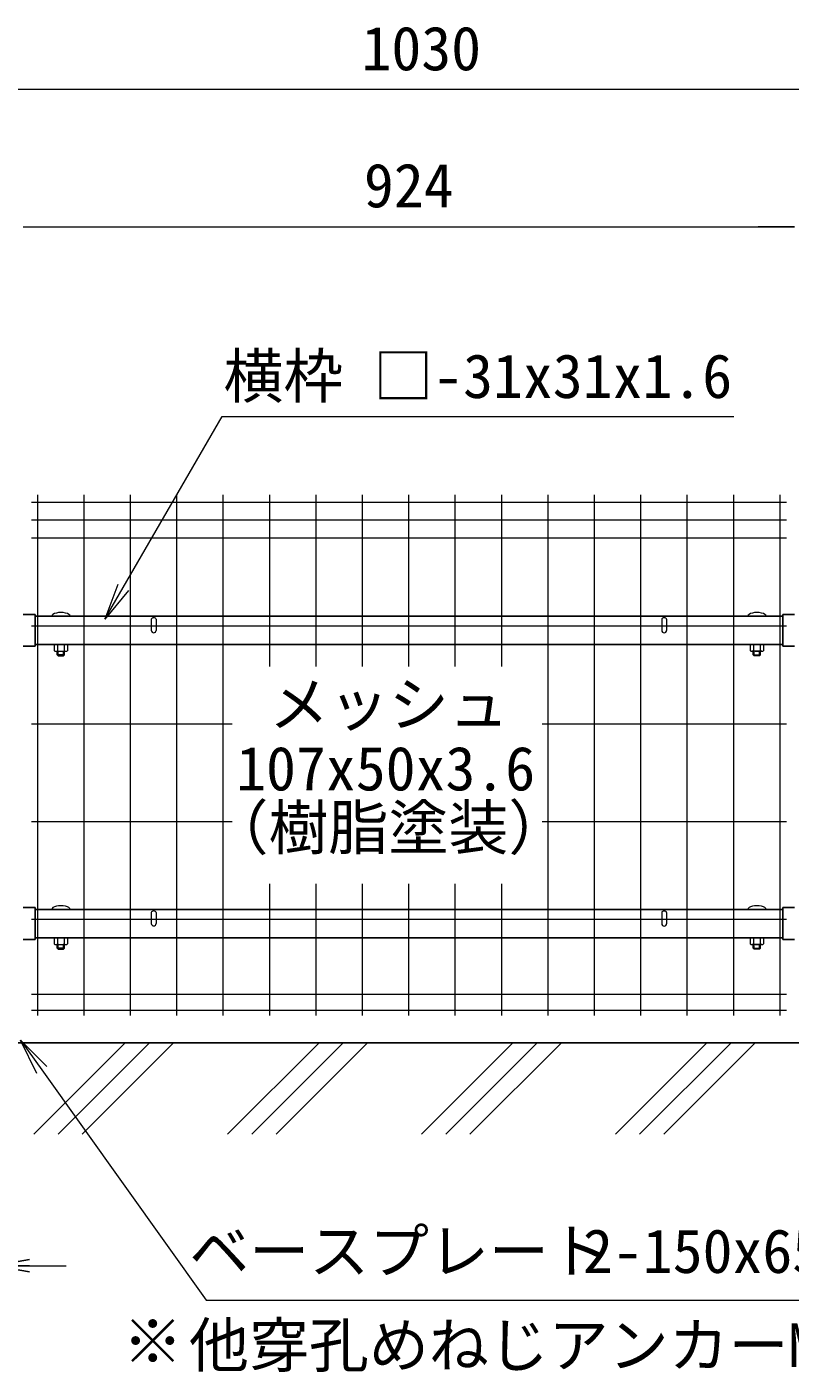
# Model space of a CAD drawing. Units: millimetres, scale not verified. Extents: x -1370 to 7030, y -2970 to 2970.
# Drawn here: x -463 to 373, y -367 to 1105 of the extents above; entities that cross this region are included whole.
import ezdxf
from ezdxf.enums import TextEntityAlignment as Align

# ---------------------------------------------------------------- set-up
doc = ezdxf.new("R2010")
doc.units = ezdxf.units.MM
doc.header["$LTSCALE"] = 20
for name, color, linetype, lineweight in [('0-2_D-STR1', 1, 'Continuous', 25), ('0-4_D-STR3', 3, 'Continuous', 13), ('0-5_D-STR-TXT', 7, 'Continuous', 13), ('0-7_D-STR2', 7, 'Continuous', 13), ('0-8_D-STR-DIM', 7, 'Continuous', 13), ('0-9_0', 7, 'Continuous', 25), ('0-C_D-DCR-HCH', 7, 'Continuous', 13), ('0-D_D-BGD', 7, 'Continuous', 25)]:
    doc.layers.add(name, color=color, linetype=linetype, lineweight=lineweight)
doc.styles.add('ＭＳ ゴシック', font='')
doc.styles.get('ＭＳ ゴシック').set_extended_font_data('MS Gothic')

# ---------------------------------------------------------------- blocks, each defined once
blk = doc.blocks.new('_Open')
at = {"layer": '0-9_0'}
blk.add_line((-20, 3.33), (0, 0), dxfattribs=at)
blk.add_lwpolyline([(-20, -3.33), (0, 0), (-20, 0)], dxfattribs=at)

msp = doc.modelspace()

# ---------------------------------------------------------------- linework, layer by layer
at = {"layer": '0-2_D-STR1'}
for p, q in [((-466.5, 462.09), (-453.5, 462.09)), ((-453.5, 462.09), (-453.5, 427.09)), ((-453.5, 460.09), (364.49, 460.09)), ((364.49, 462.09), (364.49, 427.09)), ((377.5, 462.09), (364.49, 462.09)), ((-466.5, 427.09), (-453.5, 427.09)), ((-453.5, 429.09), (364.49, 429.09)), ((377.5, 427.09), (364.49, 427.09)), ((-466.5, 141.09), (-453.5, 141.09)), ((-453.5, 141.09), (-453.5, 106.09)), ((-453.5, 139.09), (364.49, 139.09)), ((377.5, 141.09), (364.49, 141.09)), ((364.49, 141.09), (364.49, 106.09)), ((-466.5, 106.09), (-453.5, 106.09)), ((-453.5, 108.09), (364.49, 108.09)), ((377.5, 106.09), (364.49, 106.09))]:
    msp.add_line(p, q, dxfattribs=at)
at = {"layer": '0-4_D-STR3'}
for p, q in [((-326.38, 456.71), (-326.38, 444.54)), ((-321.18, 456.71), (-321.18, 444.54)), ((232.17, 456.71), (232.17, 444.54)), ((237.37, 456.71), (237.37, 444.54)), ((-432.58, 428.55), (-432.58, 422.3)), ((-418.81, 429.09), (-431.8, 429.09)), ((-430.76, 429.09), (-419.85, 429.09)), ((-428.94, 428.55), (-428.94, 422.3)), ((-421.67, 428.55), (-421.67, 422.3)), ((-418.03, 428.55), (-418.03, 422.3)), ((329.02, 428.55), (329.02, 422.3)), ((329.8, 429.09), (342.79, 429.09)), ((341.75, 429.09), (330.84, 429.09)), ((332.66, 428.55), (332.66, 422.3)), ((339.93, 428.55), (339.93, 422.3)), ((343.57, 428.55), (343.57, 422.3)), ((-430.76, 421.77), (-419.85, 421.77)), ((-428.3, 416.69), (-429.3, 417.69)), ((-428.3, 416.69), (-428.3, 421.77)), ((-428.3, 416.69), (-422.3, 416.69)), ((-421.3, 417.69), (-421.3, 421.77)), ((341.75, 421.77), (330.84, 421.77)), ((332.29, 417.69), (332.29, 421.77)), ((332.29, 417.69), (340.29, 417.69)), ((332.29, 417.69), (333.29, 416.69)), ((333.29, 416.69), (333.29, 421.77)), ((339.29, 416.69), (333.29, 416.69)), ((339.29, 416.69), (339.29, 421.77)), ((339.29, 416.69), (340.29, 417.69)), ((340.29, 417.69), (340.29, 421.77)), ((-326.38, 135.76), (-326.38, 123.59)), ((-321.18, 135.76), (-321.18, 123.59)), ((232.17, 135.71), (232.17, 123.54)), ((237.37, 135.71), (237.37, 123.54)), ((-432.58, 107.55), (-432.58, 101.3)), ((-418.81, 108.09), (-431.8, 108.09)), ((-430.76, 108.09), (-419.85, 108.09)), ((-428.94, 107.55), (-428.94, 101.3)), ((-421.67, 107.55), (-421.67, 101.3)), ((-418.03, 107.55), (-418.03, 101.3)), ((329.02, 107.55), (329.02, 101.3)), ((329.8, 108.09), (342.79, 108.09)), ((341.75, 108.09), (330.84, 108.09)), ((332.66, 107.55), (332.66, 101.3)), ((339.93, 107.55), (339.93, 101.3)), ((343.57, 107.55), (343.57, 101.3)), ((-430.76, 100.77), (-419.85, 100.77)), ((-421.3, 96.69), (-429.3, 96.69)), ((-428.3, 95.69), (-428.3, 100.77)), ((-428.3, 95.69), (-422.3, 95.69)), ((-422.3, 95.69), (-422.3, 100.77)), ((-421.3, 96.69), (-422.3, 95.69)), ((-421.3, 96.69), (-421.3, 100.77)), ((341.75, 100.77), (330.84, 100.77)), ((332.29, 96.69), (332.29, 100.77)), ((332.29, 96.69), (340.29, 96.69)), ((332.29, 96.69), (333.29, 95.69)), ((333.29, 95.69), (333.29, 100.77)), ((339.29, 95.69), (333.29, 95.69)), ((339.29, 95.69), (339.29, 100.77)), ((339.29, 95.69), (340.29, 96.69)), ((340.29, 96.69), (340.29, 100.77))]:
    msp.add_line(p, q, dxfattribs=at)
for points in [[(-421.3, 417.69), (-429.3, 417.69), (-429.3, 421.77)], [(-421.3, 417.69), (-422.3, 416.69), (-422.3, 421.77)], [(-428.3, 95.69), (-429.3, 96.69), (-429.3, 100.77)]]:
    msp.add_lwpolyline(points, dxfattribs=at)
for centre, radius, start, end in [((-323.78, 444.54), 2.6, 180, 0), ((234.77, 444.54), 2.6, 180, 0), ((-430.76, 425.74), 3.35, 57.13278, 122.86722), ((-425.3, 416.49), 12.6, 73.22135, 106.77865), ((-419.85, 425.74), 3.35, 57.13278, 122.86722), ((330.84, 425.74), 3.35, 57.13278, 122.86722), ((336.29, 416.49), 12.6, 73.22135, 106.77865), ((341.75, 425.74), 3.35, 57.13278, 122.86722), ((-430.76, 425.12), 3.35, 237.13278, 302.86722), ((-425.3, 434.36), 12.6, 253.22135, 286.77865), ((-419.85, 425.12), 3.35, 237.13278, 302.86722), ((330.84, 425.12), 3.35, 237.13278, 302.86722), ((336.29, 434.36), 12.6, 253.22135, 286.77865), ((341.75, 425.12), 3.35, 237.13278, 302.86722), ((-323.78, 123.59), 2.6, 180, 0), ((234.77, 123.54), 2.6, 180, 0), ((-430.76, 104.74), 3.35, 57.13278, 122.86722), ((-425.3, 95.49), 12.6, 73.22135, 106.77865), ((-419.85, 104.74), 3.35, 57.13278, 122.86722), ((330.84, 104.74), 3.35, 57.13278, 122.86722), ((336.29, 95.49), 12.6, 73.22135, 106.77865), ((341.75, 104.74), 3.35, 57.13278, 122.86722), ((-430.76, 104.12), 3.35, 237.13278, 302.86722), ((-425.3, 113.36), 12.6, 253.22135, 286.77865), ((-419.85, 104.12), 3.35, 237.13278, 302.86722), ((330.84, 104.12), 3.35, 237.13278, 302.86722), ((336.29, 113.36), 12.6, 253.22135, 286.77865), ((341.75, 104.12), 3.35, 237.13278, 302.86722)]:
    msp.add_arc(centre, radius, start, end, dxfattribs=at)
for centre, major_axis, ratio, start_param, end_param in [((-425.3, 460.09), (-10, 0), 0.4, 3.1415643, 6.2832136), ((-323.78, 456.69), (-2.6, 0), 0.649974, 3.1415927, 6.2831853), ((234.77, 456.69), (-2.6, 0), 0.649974, 3.1415927, 6.2831853), ((336.29, 460.09), (-10, 0), 0.4, 3.1415643, 6.2832136), ((-425.3, 139.09), (-10, 0), 0.4, 3.1415643, 6.2832136), ((-323.78, 135.74), (-2.6, 0), 0.649974, 3.1415927, 6.2831853), ((234.77, 135.69), (-2.6, 0), 0.649974, 3.1415927, 6.2831853), ((336.29, 139.09), (-10, 0), 0.4, 3.1415643, 6.2832136)]:
    msp.add_ellipse(centre, major_axis=major_axis, ratio=ratio, start_param=start_param, end_param=end_param, dxfattribs=at)
at = {"layer": '0-5_D-STR-TXT'}
msp.add_line((-451.68, -40.43), (-469.5, -4.01), dxfattribs=at)
msp.add_lwpolyline([(-440.83, -32.68), (-469.5, -4.01), (-446.25, -36.56), (-266.21, -288.62), (508.63, -288.62), (515.83, -288.62)], dxfattribs=at)
at = {"layer": '0-7_D-STR2'}
for p, q in [((-450.66, 22.99), (-450.66, 592.99)), ((-399.89, 22.99), (-399.89, 592.99)), ((-349.12, 22.99), (-349.12, 592.99)), ((-298.35, 22.99), (-298.35, 592.99)), ((-247.58, 22.99), (-247.58, 592.99)), ((-196.81, 405.04), (-196.81, 592.99)), ((-146.04, 405.04), (-146.04, 592.99)), ((-95.27, 405.04), (-95.27, 592.99)), ((-44.5, 405.04), (-44.5, 592.99)), ((6.27, 405.04), (6.27, 592.99)), ((57.04, 405.04), (57.04, 592.99)), ((107.81, 22.99), (107.81, 592.99)), ((158.58, 22.99), (158.58, 592.99)), ((209.35, 22.99), (209.35, 592.99)), ((260.12, 22.99), (260.12, 592.99)), ((310.89, 22.99), (310.89, 592.99)), ((361.66, 22.99), (361.66, 592.99)), ((368.66, 584.56), (-457.66, 584.56)), ((368.66, 564.99), (-457.66, 564.99)), ((368.66, 545.42), (-457.66, 545.42)), ((368.66, 448.99), (-457.66, 448.99)), ((-237.74, 341.99), (-457.66, 341.99)), ((368.66, 341.99), (101.3, 341.99)), ((-237.74, 234.99), (-457.66, 234.99)), ((368.66, 234.99), (101.3, 234.99)), ((-196.81, 22.99), (-196.81, 167.26)), ((-146.04, 22.99), (-146.04, 167.26)), ((-95.27, 22.99), (-95.27, 167.26)), ((-44.5, 22.99), (-44.5, 167.26)), ((6.27, 22.99), (6.27, 167.26)), ((57.04, 22.99), (57.04, 167.26)), ((368.66, 127.99), (-457.66, 127.99)), ((368.66, 45.98), (-457.66, 45.98)), ((368.66, 28.39), (-457.66, 28.39))]:
    msp.add_line(p, q, dxfattribs=at)
at = {"layer": '0-8_D-STR-DIM'}
for p, q in [((445.5, 1036.36), (-504.5, 1036.36)), ((-466.5, 886.36), (377.5, 886.36)), ((-466.5, 886.36), (-426.5, 886.36)), ((377.5, 886.36), (337.5, 886.36)), ((-351.29, 488.1), (-377.07, 456.79)), ((-459.51, -250.84), (-419.51, -250.84))]:
    msp.add_line(p, q, dxfattribs=at)
msp.add_lwpolyline([(-362.84, 494.76), (-377.07, 456.79), (-357.07, 491.43), (-249.02, 678.57), (303.93, 678.57), (311.13, 678.57)], dxfattribs=at)
at = {"layer": '0-C_D-DCR-HCH'}
for p, q in [((-454.98, -107.01), (-354.98, -7.01)), ((-428.47, -107.01), (-328.47, -7.01)), ((-401.95, -107.01), (-301.95, -7.01)), ((-242.85, -107.01), (-142.85, -7.01)), ((-216.34, -107.01), (-116.34, -7.01)), ((-189.82, -107.01), (-89.82, -7.01)), ((-30.72, -107.01), (69.28, -7.01)), ((-4.2, -107.01), (95.8, -7.01)), ((22.31, -107.01), (122.31, -7.01)), ((181.41, -107.01), (281.41, -7.01)), ((207.93, -107.01), (307.93, -7.01)), ((234.44, -107.01), (334.44, -7.01))]:
    msp.add_line(p, q, dxfattribs=at)
at = {"layer": '0-D_D-BGD'}
msp.add_line((-858.89, -7.01), (799.04, -7.01), dxfattribs=at)

# ---------------------------------------------------------------- block references
at = {"layer": '0-8_D-STR-DIM', "xscale": 2, "yscale": 2, "rotation": 180}
msp.add_blockref('_Open', (-499.51, -250.84), dxfattribs=at)

# ---------------------------------------------------------------- texts
at = {"layer": '0-5_D-STR-TXT', "style": 'ＭＳ ゴシック'}
for s, p in [('横枠 □-31x31x1.6', (-247.43, 684.42)), ('メッシュ', (-197.61, 325.26)), ('107x50x3.6', (-233.54, 254.93)), ('（樹脂塗装）', (-263.71, 190.34)), ('ベースプレート', (-284.89, -273.22)), (' 2-150x65x6', (113.27, -273.22)), ('※', (-357.66, -372.1)), ('他穿孔めねじアンカーM12', (-285.13, -376.24))]:
    msp.add_text(s, height=48.09, dxfattribs=at).set_placement(p, align=Align.BOTTOM_LEFT)
at = {"layer": '0-8_D-STR-DIM', "style": 'ＭＳ ゴシック'}
for s, p in [('1030', (-96.4, 1043.11)), ('924', (-93.75, 893.11))]:
    msp.add_text(s, height=48.09, dxfattribs=at).set_placement(p, align=Align.BOTTOM_LEFT)

doc.saveas('drawing.dxf')
